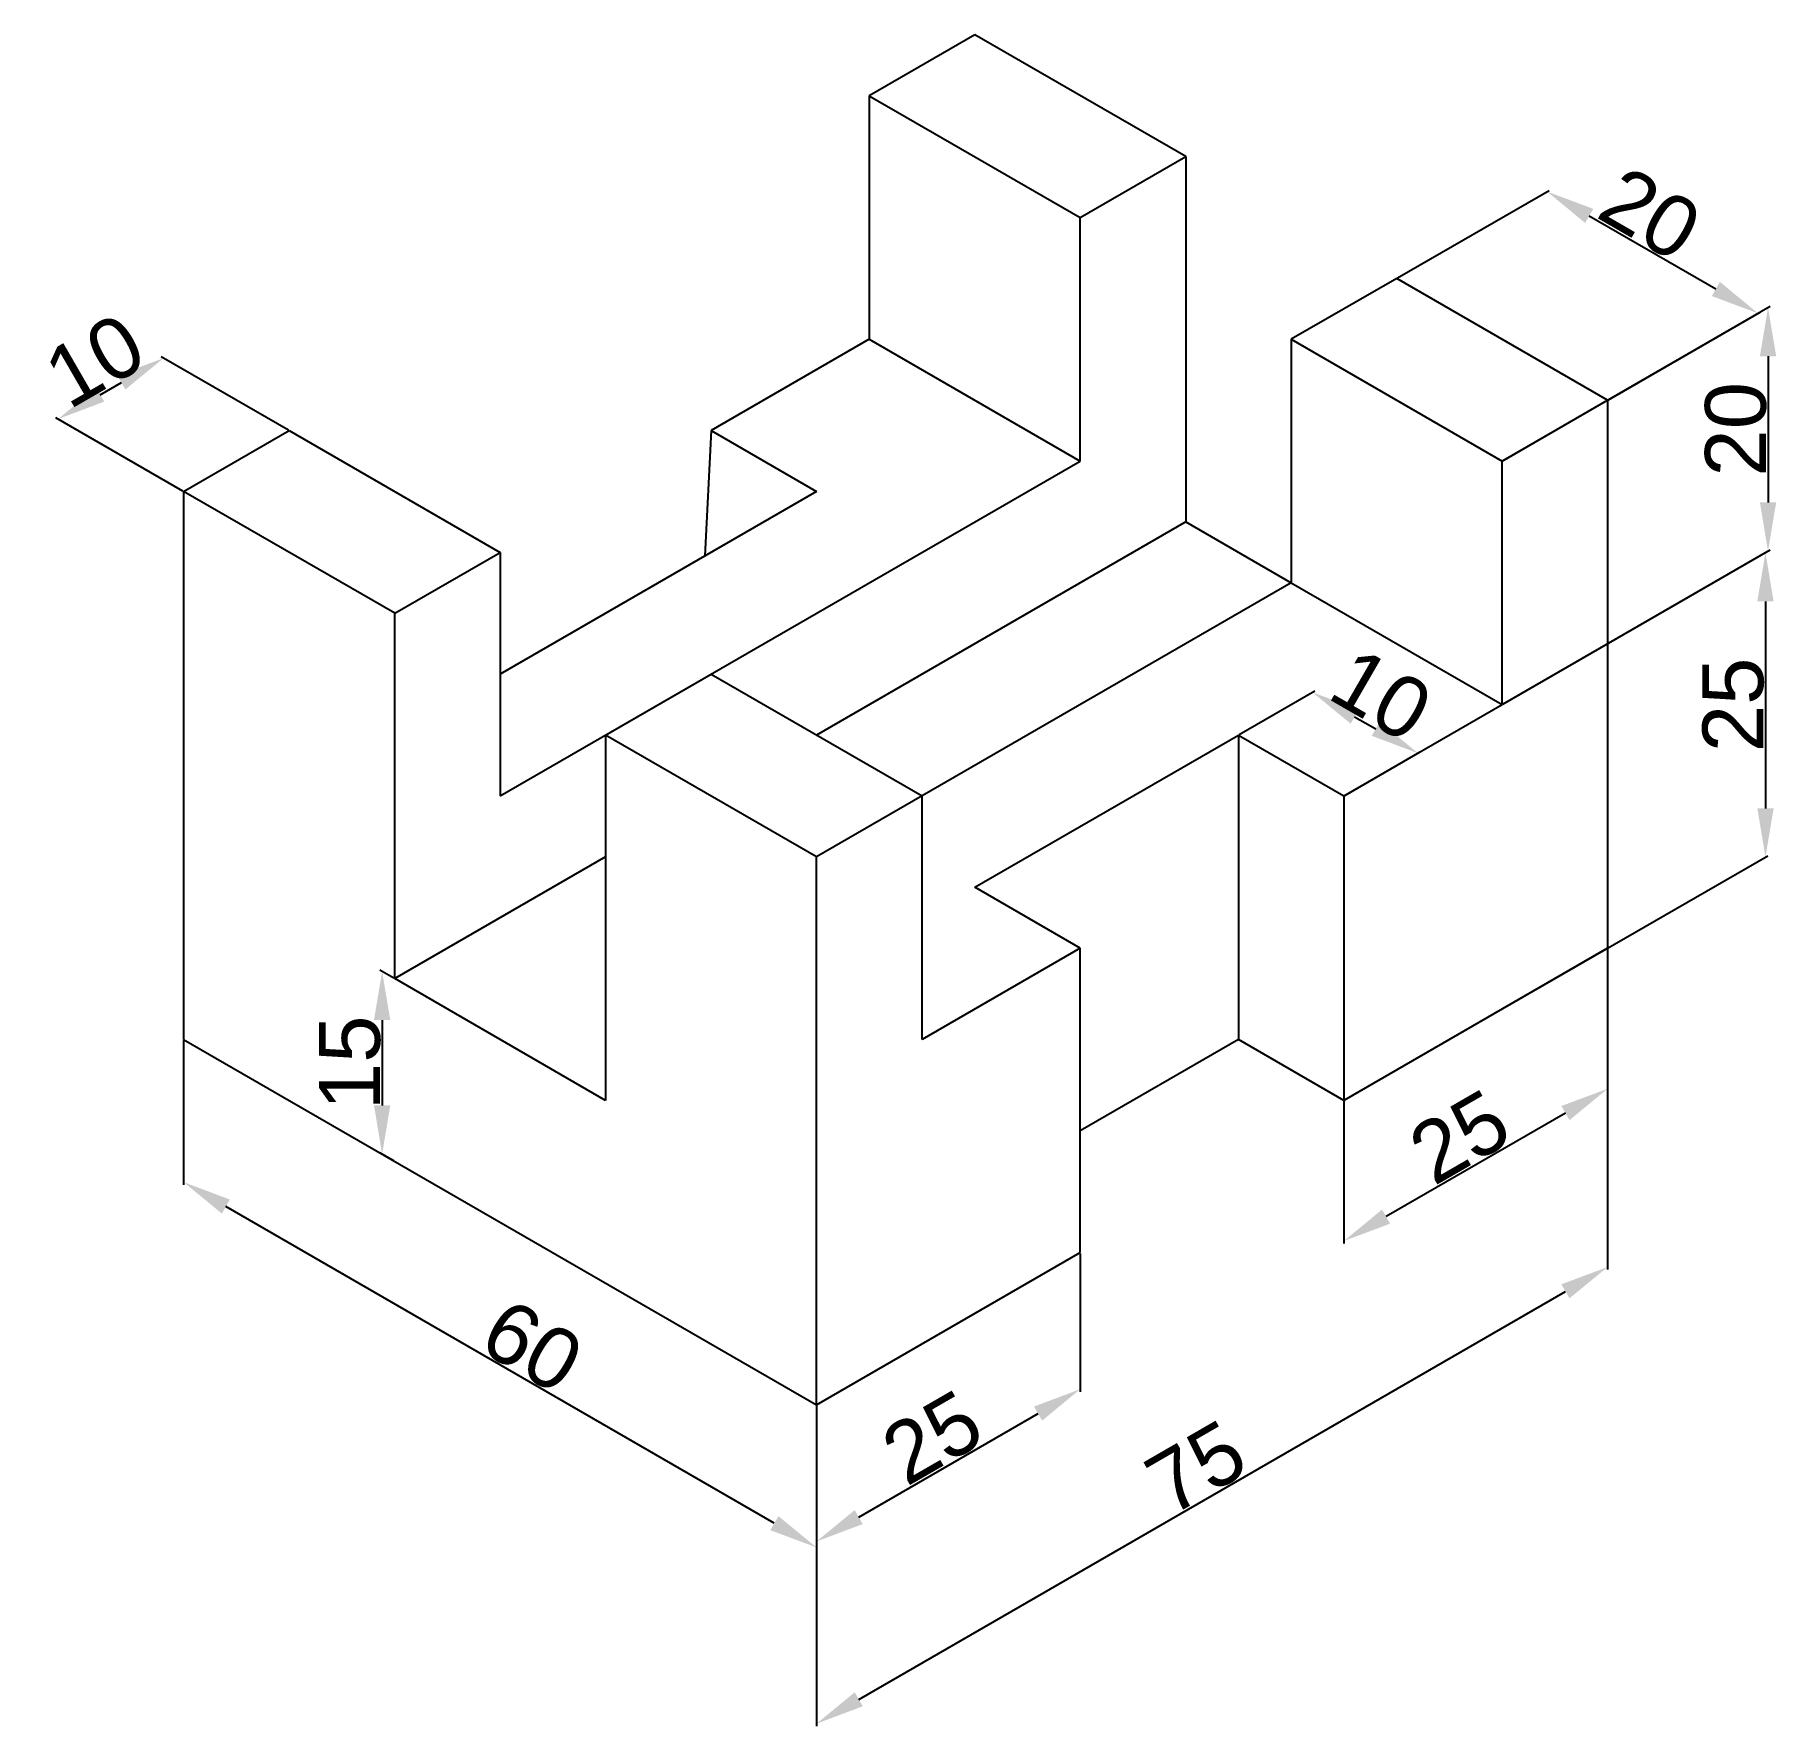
# Model space of a CAD drawing. Header units: centimetres. Extents: x 662 to 805, y -294 to -155.
import ezdxf

# ---------------------------------------------------------------- set-up
doc = ezdxf.new("R2010")
doc.units = ezdxf.units.CM
doc.header["$MEASUREMENT"] = 0
doc.styles.get("Standard").update_dxf_attribs({"font": 'arial.ttf'})
doc.dimstyles.get("Standard").update_dxf_attribs({"dimtxt": 5, "dimasz": 4, "dimexe": 0.18, "dimexo": 0.0625, "dimgap": 0.09, "dimtad": 1, "dimdec": 0, "dimzin": 0, "dimdsep": 46, "dimtxsty": 'Standard', "dimcen": 0.09, "dimclrd": 2, "dimclre": 2, "dimclrt": 2, "dimadec": 0, "dimazin": 0, "dimtfac": 1, "dimtdec": 0, "dimtofl": 0, "dimtmove": 0, "dimatfit": 3, "dimfxl": 1, "dimtfillclr": 2, "dimtolj": 1, "dimtzin": 0, "dimarcsym": 0})

# ---------------------------------------------------------------- blocks, each defined once
blk = doc.blocks.new('*D2')
at = {"color": 2, "lineweight": -2, "transparency": 16777216}
for p, q in [((773.68, -174.74), (786.15, -167.55)), ((789.43, -169.65), (799.82, -175.65)), ((791, -184.74), (803.47, -177.55))]:
    blk.add_line(p, q, dxfattribs=at)
at = {"color": 2, "transparency": 16777216}
for points in [[(789.76, -169.07), (789.1, -170.23), (785.97, -167.65)], [(800.16, -175.07), (799.49, -176.23), (803.29, -177.65)]]:
    blk.add_solid(points, dxfattribs=at)
at = {"layer": 'Defpoints', "color": 0, "transparency": 16777216}
for p in [(773.62, -174.78), (803.29, -177.65), (790.94, -184.78)]:
    blk.add_point(p, dxfattribs=at)
at = {"color": 2, "transparency": 16777216, "insert": (794.44, -169.49), "char_height": 5, "attachment_point": 5, "rotation": 330}
blk.add_mtext('\\A1;20', dxfattribs=at)
blk = doc.blocks.new('*D3')
at = {"color": 2, "lineweight": -2, "transparency": 16777216}
for p, q in [((782.34, -189.74), (804.29, -177.07)), ((804.11, -181.17), (804.11, -193.17)), ((782.34, -209.74), (804.29, -197.07))]:
    blk.add_line(p, q, dxfattribs=at)
at = {"color": 2, "transparency": 16777216}
for points in [[(803.44, -181.17), (804.78, -181.17), (804.11, -177.17)], [(803.44, -193.17), (804.78, -193.17), (804.11, -197.17)]]:
    blk.add_solid(points, dxfattribs=at)
at = {"layer": 'Defpoints', "color": 0, "transparency": 16777216}
for p in [(782.28, -189.78), (804.11, -197.17), (782.28, -209.78)]:
    blk.add_point(p, dxfattribs=at)
at = {"color": 2, "transparency": 16777216, "insert": (801.47, -187.17), "char_height": 5, "attachment_point": 5, "rotation": 90}
blk.add_mtext('\\A1;20', dxfattribs=at)
blk = doc.blocks.new('*D4')
at = {"color": 2, "lineweight": -2, "transparency": 16777216}
for p, q in [((782.34, -209.74), (804.08, -197.19)), ((803.9, -201.3), (803.9, -218.3)), ((782.34, -234.74), (804.08, -222.19))]:
    blk.add_line(p, q, dxfattribs=at)
at = {"color": 2, "transparency": 16777216}
for points in [[(803.23, -201.3), (804.57, -201.3), (803.9, -197.3)], [(803.23, -218.3), (804.57, -218.3), (803.9, -222.3)]]:
    blk.add_solid(points, dxfattribs=at)
at = {"layer": 'Defpoints', "color": 0, "transparency": 16777216}
for p in [(782.28, -209.78), (803.9, -222.3), (782.28, -234.78)]:
    blk.add_point(p, dxfattribs=at)
at = {"color": 2, "transparency": 16777216, "insert": (801.26, -209.8), "char_height": 5, "attachment_point": 5, "rotation": 90}
blk.add_mtext('\\A1;25', dxfattribs=at)
blk = doc.blocks.new('*D5')
at = {"color": 2, "lineweight": -2, "transparency": 16777216}
for p, q in [((790.94, -229.85), (790.94, -241.53)), ((769.29, -242.35), (769.29, -254.03)), ((787.47, -243.32), (772.75, -251.82))]:
    blk.add_line(p, q, dxfattribs=at)
at = {"color": 2, "transparency": 16777216}
for points in [[(787.14, -242.74), (787.81, -243.9), (790.94, -241.32)], [(772.42, -251.24), (773.08, -252.4), (769.29, -253.82)]]:
    blk.add_solid(points, dxfattribs=at)
at = {"layer": 'Defpoints', "color": 0, "transparency": 16777216}
for p in [(790.94, -229.78), (769.29, -242.28), (769.29, -253.82)]:
    blk.add_point(p, dxfattribs=at)
at = {"color": 2, "transparency": 16777216, "insert": (778.79, -245.28), "char_height": 5, "attachment_point": 5, "rotation": 30}
blk.add_mtext('\\A1;25', dxfattribs=at)
blk = doc.blocks.new('*D6')
at = {"color": 2, "lineweight": -2, "transparency": 16777216}
for p, q in [((747.64, -254.85), (747.64, -266.2)), ((725.99, -267.35), (725.99, -278.7)), ((729.45, -276.49), (744.17, -267.99))]:
    blk.add_line(p, q, dxfattribs=at)
at = {"color": 2, "transparency": 16777216}
for points in [[(743.84, -267.42), (744.51, -268.57), (747.64, -265.99)], [(729.12, -275.92), (729.78, -277.07), (725.99, -278.49)]]:
    blk.add_solid(points, dxfattribs=at)
at = {"layer": 'Defpoints', "color": 0, "transparency": 16777216}
for p in [(747.64, -254.78), (725.99, -267.28), (747.64, -265.99)]:
    blk.add_point(p, dxfattribs=at)
at = {"color": 2, "transparency": 16777216, "insert": (735.49, -269.96), "char_height": 5, "attachment_point": 5, "rotation": 30}
blk.add_mtext('\\A1;25', dxfattribs=at)
blk = doc.blocks.new('*D7')
at = {"color": 2, "lineweight": -2, "transparency": 16777216}
for p, q in [((790.94, -229.85), (790.94, -256.16)), ((729.45, -291.46), (787.47, -257.96)), ((725.99, -267.35), (725.99, -293.66))]:
    blk.add_line(p, q, dxfattribs=at)
at = {"color": 2, "transparency": 16777216}
for points in [[(787.14, -257.38), (787.81, -258.53), (790.94, -255.96)], [(729.12, -290.88), (729.78, -292.03), (725.99, -293.46)]]:
    blk.add_solid(points, dxfattribs=at)
at = {"layer": 'Defpoints', "color": 0, "transparency": 16777216}
for p in [(790.94, -229.78), (790.94, -255.96), (725.99, -267.28)]:
    blk.add_point(p, dxfattribs=at)
at = {"color": 2, "transparency": 16777216, "insert": (757.15, -272.43), "char_height": 5, "attachment_point": 5, "rotation": 30}
blk.add_mtext('\\A1;75', dxfattribs=at)
blk = doc.blocks.new('*D8')
at = {"color": 2, "lineweight": -2, "transparency": 16777216}
for p, q in [((674.02, -237.35), (674.02, -249.2)), ((722.52, -276.99), (677.49, -250.99)), ((725.99, -267.35), (725.99, -279.2))]:
    blk.add_line(p, q, dxfattribs=at)
at = {"color": 2, "transparency": 16777216}
for points in [[(677.82, -250.42), (677.16, -251.57), (674.02, -248.99)], [(722.86, -276.42), (722.19, -277.57), (725.99, -278.99)]]:
    blk.add_solid(points, dxfattribs=at)
at = {"layer": 'Defpoints', "color": 0, "transparency": 16777216}
for p in [(674.02, -237.28), (674.02, -248.99), (725.99, -267.28)]:
    blk.add_point(p, dxfattribs=at)
at = {"color": 2, "transparency": 16777216, "insert": (702.65, -262.47), "char_height": 5, "attachment_point": 5, "rotation": 330}
blk.add_mtext('\\A1;60', dxfattribs=at)
blk = doc.blocks.new('*D9')
at = {"color": 2, "lineweight": -2, "transparency": 16777216}
for p, q in [((691.28, -232.24), (690.14, -231.58)), ((690.32, -235.69), (690.32, -242.69)), ((691.28, -247.24), (690.14, -246.58))]:
    blk.add_line(p, q, dxfattribs=at)
at = {"color": 2, "transparency": 16777216}
for points in [[(689.65, -235.69), (690.99, -235.69), (690.32, -231.69)], [(689.65, -242.69), (690.99, -242.69), (690.32, -246.69)]]:
    blk.add_solid(points, dxfattribs=at)
at = {"layer": 'Defpoints', "color": 0, "transparency": 16777216}
for p in [(691.35, -232.28), (690.32, -246.69), (691.35, -247.28)]:
    blk.add_point(p, dxfattribs=at)
at = {"color": 2, "transparency": 16777216, "insert": (687.68, -239.19), "char_height": 5, "attachment_point": 5, "rotation": 90}
blk.add_mtext('\\A1;15', dxfattribs=at)
blk = doc.blocks.new('*D10')
at = {"color": 2, "lineweight": -2, "transparency": 16777216}
for p, q in [((682.62, -187.24), (672.19, -181.22)), ((667.18, -184.33), (668.91, -183.33)), ((673.96, -192.24), (663.53, -186.22))]:
    blk.add_line(p, q, dxfattribs=at)
at = {"color": 2, "transparency": 16777216}
for points in [[(668.58, -182.75), (669.24, -183.9), (672.37, -181.33)], [(666.84, -183.75), (667.51, -184.9), (663.71, -186.33)]]:
    blk.add_solid(points, dxfattribs=at)
at = {"layer": 'Defpoints', "color": 0, "transparency": 16777216}
for p in [(672.37, -181.33), (682.68, -187.28), (674.02, -192.28)]:
    blk.add_point(p, dxfattribs=at)
at = {"color": 2, "transparency": 16777216, "insert": (666.72, -181.54), "char_height": 5, "attachment_point": 5, "rotation": 30}
blk.add_mtext('\\A1;10', dxfattribs=at)
blk = doc.blocks.new('*D11')
at = {"color": 2, "lineweight": -2, "transparency": 16777216}
for p, q in [((760.69, -212.24), (766.89, -208.66)), ((770.17, -210.77), (771.91, -211.77)), ((769.35, -217.24), (775.55, -213.66))]:
    blk.add_line(p, q, dxfattribs=at)
at = {"color": 2, "transparency": 16777216}
for points in [[(770.51, -210.19), (769.84, -211.34), (766.71, -208.77)], [(772.24, -211.19), (771.57, -212.34), (775.37, -213.77)]]:
    blk.add_solid(points, dxfattribs=at)
at = {"layer": 'Defpoints', "color": 0, "transparency": 16777216}
for p in [(760.63, -212.28), (775.37, -213.77), (769.29, -217.28)]:
    blk.add_point(p, dxfattribs=at)
at = {"color": 2, "transparency": 16777216, "insert": (772.36, -208.98), "char_height": 5, "attachment_point": 5, "rotation": 330}
blk.add_mtext('\\A1;10', dxfattribs=at)

msp = doc.modelspace()

# ---------------------------------------------------------------- linework, layer by layer
for p, q in [((738.98, -154.78), (730.32, -159.78)), ((756.3, -164.78), (738.98, -154.78)), ((730.32, -159.78), (747.64, -169.78)), ((730.32, -159.78), (730.32, -179.78)), ((747.64, -169.78), (756.3, -164.78)), ((756.3, -164.78), (756.3, -194.78)), ((747.64, -189.78), (747.64, -169.78)), ((773.62, -174.78), (764.96, -179.78)), ((790.94, -184.78), (773.62, -174.78)), ((730.32, -179.78), (717.33, -187.28)), ((730.32, -179.78), (747.64, -189.78)), ((764.96, -179.78), (782.28, -189.78)), ((764.96, -179.78), (764.96, -199.78)), ((782.28, -189.78), (790.94, -184.78)), ((790.94, -184.78), (790.94, -229.78)), ((674.02, -192.28), (682.68, -187.28)), ((682.68, -187.28), (700.01, -197.28)), ((717.33, -187.28), (716.82, -197.57)), ((717.33, -187.28), (725.99, -192.28)), ((700.01, -217.28), (747.64, -189.78)), ((782.28, -209.78), (782.28, -189.78)), ((691.35, -202.28), (674.02, -192.28)), ((674.02, -192.28), (674.02, -237.28)), ((725.99, -192.28), (700.01, -207.28)), ((756.3, -194.78), (725.99, -212.28)), ((756.3, -194.78), (764.96, -199.78)), ((691.35, -202.28), (700.01, -197.28)), ((700.01, -197.28), (700.01, -217.28)), ((764.96, -199.78), (734.65, -217.28)), ((764.96, -199.78), (782.28, -209.78)), ((691.35, -232.28), (691.35, -202.28)), ((708.67, -212.28), (717.33, -207.28)), ((717.33, -207.28), (734.65, -217.28)), ((769.29, -217.28), (782.28, -209.78)), ((725.99, -222.28), (708.67, -212.28)), ((708.67, -212.28), (708.67, -242.28)), ((738.98, -224.78), (760.63, -212.28)), ((760.63, -212.28), (769.29, -217.28)), ((760.63, -212.28), (760.63, -237.28)), ((734.65, -217.28), (725.99, -222.28)), ((734.65, -237.28), (734.65, -217.28)), ((769.29, -217.28), (769.29, -242.28)), ((708.67, -222.28), (691.35, -232.28)), ((725.99, -267.28), (725.99, -222.28)), ((747.64, -229.78), (738.98, -224.78)), ((747.64, -229.78), (734.65, -237.28)), ((747.64, -254.78), (747.64, -229.78)), ((790.94, -229.78), (769.29, -242.28)), ((708.67, -242.28), (691.35, -232.28)), ((674.02, -237.28), (725.99, -267.28)), ((760.63, -237.28), (747.64, -244.78)), ((769.29, -242.28), (760.63, -237.28)), ((725.99, -267.28), (747.64, -254.78))]:
    msp.add_line(p, q)

# ---------------------------------------------------------------- dimensions: what is measured, and where the dimension line sits
for base, p1, p2, angle, picture, middle in [((803.29, -177.65), (773.62, -174.78), (790.94, -184.78), 330, '*D2', (793.12, -171.78)), ((674.02, -248.99), (725.99, -267.28), (674.02, -237.28), 150, '*D8', (701.33, -264.76))]:
    dim = msp.add_linear_dim(base=base, p1=p1, p2=p2, angle=angle, dimstyle='Standard')
    dim.commit()
    dim.dimension.update_dxf_attribs({"geometry": picture, "text_midpoint": middle, "dimtype": 161})
for p1, p2, distance, picture, middle in [((674.02, -192.28), (682.68, -187.28), 10.31, '*D10', (666.72, -181.54)), ((760.63, -212.28), (769.29, -217.28), 6.08, '*D11', (772.36, -208.98)), ((725.99, -267.28), (790.94, -229.78), -22.67, '*D7', (757.15, -272.43)), ((790.94, -229.78), (769.29, -242.28), 9.99, '*D5', (778.79, -245.28)), ((725.99, -267.28), (747.64, -254.78), -9.71, '*D6', (735.49, -269.96))]:
    dim = msp.add_aligned_dim(p1=p1, p2=p2, distance=distance, dimstyle='Standard')
    dim.commit()
    dim.dimension.update_dxf_attribs({"geometry": picture, "text_midpoint": middle})
for base, p1, p2, picture, middle in [((804.11, -197.17), (782.28, -189.78), (782.28, -209.78), '*D3', (801.47, -187.17)), ((803.9, -222.3), (782.28, -209.78), (782.28, -234.78), '*D4', (801.26, -209.8)), ((690.32, -246.69), (691.35, -232.28), (691.35, -247.28), '*D9', (687.68, -239.19))]:
    dim = msp.add_linear_dim(base=base, p1=p1, p2=p2, angle=90, dimstyle='Standard')
    dim.commit()
    dim.dimension.update_dxf_attribs({"geometry": picture, "text_midpoint": middle})

doc.saveas('drawing.dxf')
